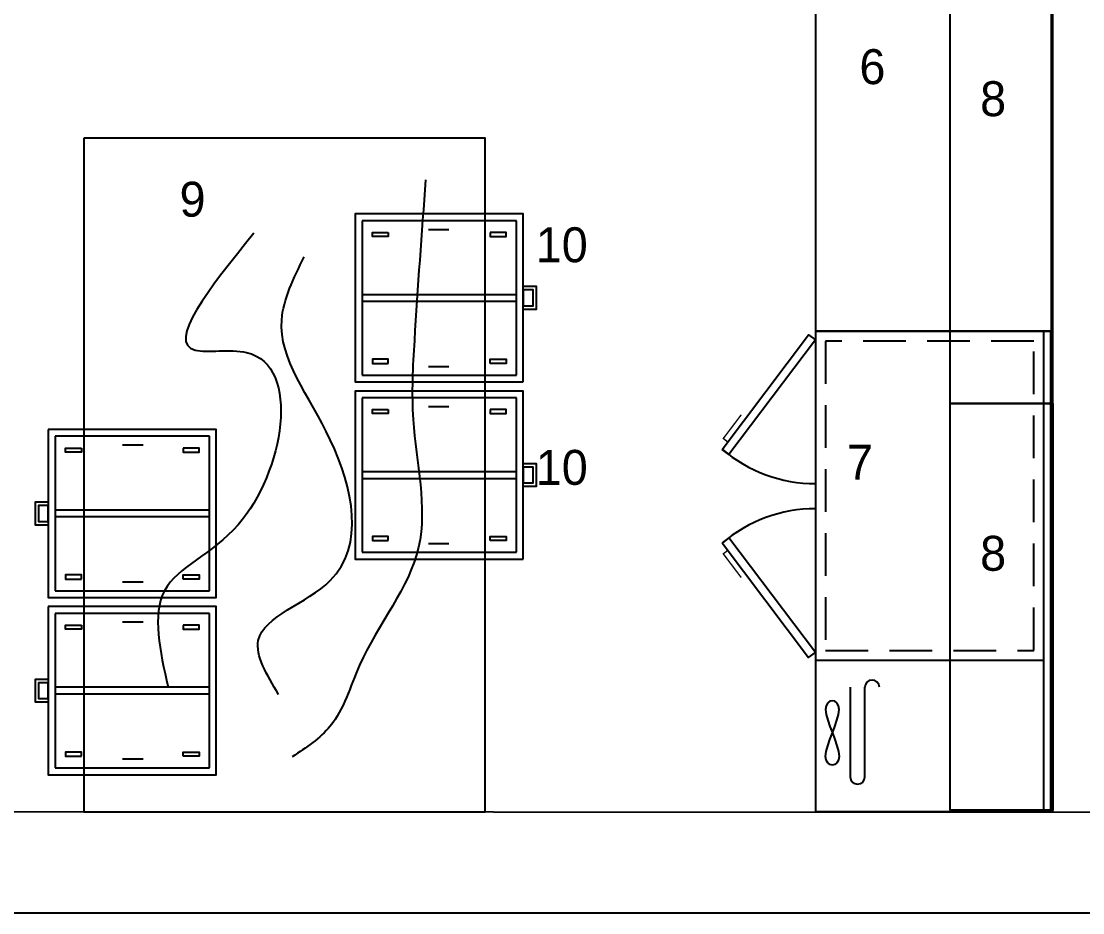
# Model space of a CAD drawing. Header units: millimetres. Extents: x 13502 to 23536, y 11874 to 14203.
# Drawn here: x 21782.9 to 22098.8, y 12582.2 to 12847.5 of the extents above; entities that cross this region are included whole.
import ezdxf

# ---------------------------------------------------------------- set-up
doc = ezdxf.new("R2010")
doc.units = ezdxf.units.MM
doc.linetypes.add('DASHED', pattern=[19.05, 12.7, -6.35])
doc.layers.add('002 Çizgi', color=7, linetype='Continuous')
doc.layers.add('S2000-002 Çizgi', color=7, linetype='Continuous')
doc.styles.add('TAKSİM', font='GOTHIC.TTF', dxfattribs={"height": 20})

# ---------------------------------------------------------------- blocks, each defined once
blk = doc.blocks.new('A$C41C33ED8')
at = {"layer": 'S2000-002 Çizgi'}
for points in [[(0, 3.91), (50, 3.91), (50, 53.91), (0, 53.91)], [(5.51, 44.08), (6.74, 44.08), (6.74, 48.83), (5.51, 48.83)], [(44.49, 44.08), (43.26, 44.08), (43.26, 48.83), (44.49, 48.83)], [(5.51, 13.74), (6.74, 13.74), (6.74, 8.99), (5.51, 8.99)], [(44.49, 13.74), (43.26, 13.74), (43.26, 8.99), (44.49, 8.99)], [(22.63, 3.91), (22.63, 1), (27.37, 1), (27.37, 3.91)]]:
    blk.add_lwpolyline(points, close=True, dxfattribs=at)
at = {"layer": 'S2000-002 Çizgi', "linetype": 'DASHED', "ltscale": 10}
blk.add_lwpolyline([(2, 5.91), (48, 5.91), (48, 51.91), (2, 51.91)], close=True, dxfattribs=at)
at = {"layer": 'S2000-002 Çizgi'}
for points in [[(24, 51.91), (24, 5.91)], [(4.62, 32.16), (4.62, 26.03)], [(45.38, 32.16), (45.38, 26.03)], [(21.63, 3.91), (21.63, 0), (28.37, 0), (28.37, 3.91)]]:
    blk.add_lwpolyline(points, dxfattribs=at)
at = {"layer": 'S2000-002 Çizgi', "ltscale": 15}
blk.add_lwpolyline([(26, 51.91), (26, 5.91)], dxfattribs=at)
blk = doc.blocks.new('143-70')
at = {"layer": '002 Çizgi', "color": 7}
for p, q in [((40.9, -78.32), (40.9, 64.68)), ((-16.77, -41.32), (-16.77, -67.99)), ((-12.42, -67.99), (-12.42, -41.32)), ((-23.9, -46.79), (-24.08, -47.94)), ((-23.45, -45.98), (-23.9, -46.79)), ((-22.81, -45.49), (-23.45, -45.98)), ((-22.07, -45.32), (-22.81, -45.49)), ((-21.34, -45.49), (-22.07, -45.32)), ((-20.7, -45.98), (-21.34, -45.49)), ((-20.24, -46.79), (-20.7, -45.98)), ((-20.07, -47.94), (-20.24, -46.79)), ((-24.08, -47.94), (-23.9, -49.39)), ((-23.9, -49.39), (-23.45, -51.1)), ((-20.7, -51.1), (-20.24, -49.39)), ((-20.24, -49.39), (-20.07, -47.94)), ((-23.45, -51.1), (-22.81, -52.96)), ((-22.81, -52.96), (-22.07, -54.91)), ((-22.07, -54.91), (-21.34, -52.96)), ((-21.34, -52.96), (-20.7, -51.1)), ((-23.45, -58.72), (-22.81, -56.86)), ((-22.81, -56.86), (-22.07, -54.91)), ((-22.07, -54.91), (-21.34, -56.86)), ((-21.34, -56.86), (-20.7, -58.72)), ((-23.9, -60.42), (-23.45, -58.72)), ((-20.7, -58.72), (-20.24, -60.42)), ((-24.08, -61.88), (-23.9, -60.42)), ((-23.9, -63.02), (-24.08, -61.88)), ((-23.45, -63.84), (-23.9, -63.02)), ((-20.24, -63.02), (-20.7, -63.84)), ((-20.24, -60.42), (-20.07, -61.88)), ((-20.07, -61.88), (-20.24, -63.02)), ((-22.81, -64.33), (-23.45, -63.84)), ((-22.07, -64.49), (-22.81, -64.33)), ((-21.34, -64.33), (-22.07, -64.49)), ((-20.7, -63.84), (-21.34, -64.33))]:
    blk.add_line(p, q, dxfattribs=at)
for points in [[(-54.92, 29.47), (-29.15, 63.59), (-27.1, 62.04), (-52.87, 27.93)], [(-27.1, -78.32), (42.9, -78.32), (42.9, 64.68), (-27.1, 64.68)], [(-54.92, 1.64), (-29.15, -32.47), (-27.1, -30.92), (-52.87, 3.19)]]:
    blk.add_lwpolyline(points, close=True, dxfattribs=at)
at = {"layer": '002 Çizgi', "color": 7, "linetype": 'DASHED'}
blk.add_lwpolyline([(37.9, -30.32), (37.9, 61.68), (-24.1, 61.68), (-24.1, -30.32)], close=True, dxfattribs=at)
at = {"layer": '002 Çizgi', "color": 7, "const_width": 0.427}
for points in [[(-53.22, 31.72), (-54.54, 32.72), (-50.28, 38.35), (-49.19, 39.79)], [(-53.22, -0.6), (-54.54, -1.6), (-50.28, -7.23), (-49.19, -8.68)]]:
    blk.add_lwpolyline(points, dxfattribs=at)
at = {"layer": '002 Çizgi', "color": 7}
blk.add_lwpolyline([(40.9, -33.32), (-27.1, -33.32)], dxfattribs=at)
for centre, radius, start, end in [((-27.1, 62.04), 42.75, 229.4908, 270), ((-27.1, -30.92), 42.75, 90, 130.5092), ((-10.25, -41.32), 2.17, 0, 180), ((-14.59, -67.99), 2.17, 180, 0)]:
    blk.add_arc(centre, radius, start, end, dxfattribs=at)

msp = doc.modelspace()

# ---------------------------------------------------------------- linework, layer by layer
for points in [[(22660.77, 13362.14), (22660.77, 13242.18), (22650.58, 13242.18), (22651.28, 12662.31), (22610.24, 12662.31), (22611.22, 12611.82), (21464.9, 12612.28), (21464.9, 12661.84), (21415.11, 12662.31), (21415.57, 12612.28), (20928.56, 12611.82), (20929.03, 12662.31), (20899.15, 12662.31), (20899.15, 12682.22), (20758.12, 12682.22), (20758.12, 12792.22), (20713.2, 12792.22), (20713.2, 12582.18), (22670.73, 12582.18), (22670.73, 13362.14)], [(22019.3, 12755.28), (22089.93, 12755.28), (22089.93, 12869.11), (22019.3, 12869.11)], [(22059.37, 12869.11), (22089.4, 12869.11), (22089.4, 12733.73), (22059.37, 12733.73)], [(21801.62, 12812.83), (21920.87, 12812.83), (21920.87, 12612.1), (21801.62, 12612.1)], [(22059.36, 12733.75), (22089.93, 12733.75), (22089.93, 12612.75), (22059.36, 12612.75)]]:
    msp.add_lwpolyline(points, close=True)
msp.add_lwpolyline([(22089.93, 12612.28), (22089.93, 13107.4), (22104.75, 13107.4), (22104.75, 12612.03)])
for points in [[(21903.28, 12800.33), (21899.92, 12752.51), (21899.57, 12729), (21901.19, 12691.02), (21883.6, 12655.82), (21874.87, 12637.72), (21863.56, 12628.61)], [(21852.12, 12784.4), (21834.73, 12749.61), (21850.02, 12748.92), (21847.47, 12697.62), (21825.54, 12677.97), (21826.63, 12649.34)], [(21859.51, 12647.14), (21853.49, 12663.23), (21874.91, 12681.06), (21874.91, 12722.95), (21860.44, 12758.64), (21867.15, 12777.4)]]:
    msp.add_spline(points, degree=3)

# ---------------------------------------------------------------- block references
at = {"layer": 'S2000-002 Çizgi'}
for p, rotation in [((21936.26, 12740.15), 89.99999999999999), ((21936.26, 12687.46), 89.99999999999999), ((21787.08, 12725.97), 270), ((21787.08, 12673.28), 270)]:
    msp.add_blockref('A$C41C33ED8', p, dxfattribs=dict(at, rotation=rotation))
msp.add_blockref('143-70', (22046.4, 12690.6), dxfattribs=at)

# ---------------------------------------------------------------- texts
at = {"style": 'TAKSİM'}
for s, p in [('6', (22032.37, 12828.78)), ('8', (22068.3, 12819.25)), ('9', (21830.05, 12789.34)), ('10', (21936.06, 12775.78)), ('10', (21936.06, 12709.53)), ('7', (22028.67, 12711.06)), ('8', (22068.3, 12683.96))]:
    msp.add_text(s, height=10.4, dxfattribs=at).set_placement(p)

doc.saveas('drawing.dxf')
